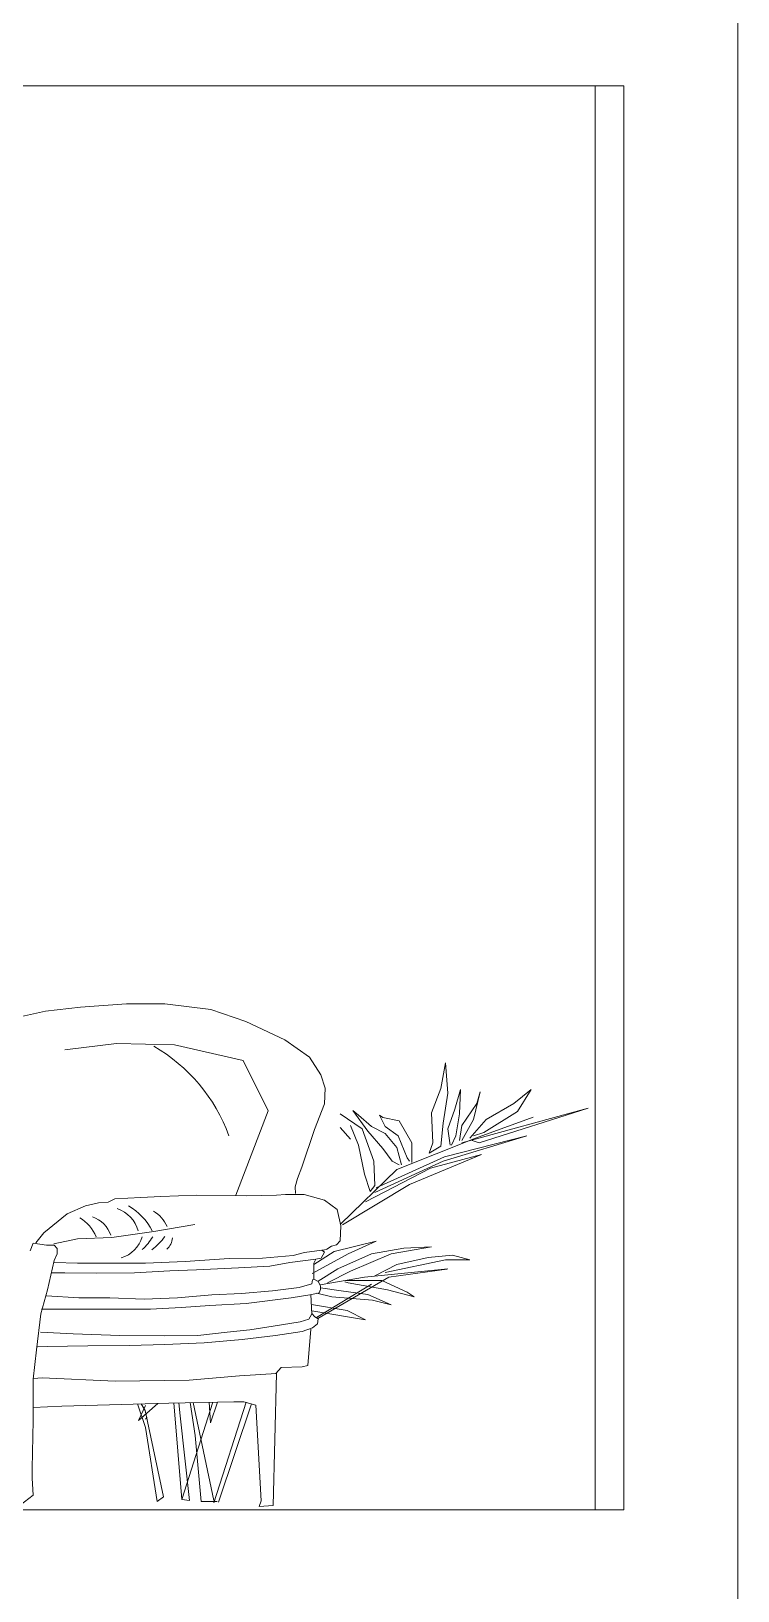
# Model space of a CAD drawing. Header units: metres. Extents: x -2 to 3328848, y -2 to 2725060.
# Drawn here: x 1663940.46 to 1663952.86, y 1363049.33 to 1363076.71 of the extents above; entities that cross this region are included whole.
import ezdxf

# ---------------------------------------------------------------- set-up
doc = ezdxf.new("R2010")
doc.units = ezdxf.units.M
doc.layers.get('0').update_dxf_attribs({"color": 253, "lineweight": 0})
for name, color, linetype, lineweight in [('8', 253, 'Continuous', 0), ('CAY', 253, 'Continuous', 0), ('CYAN', 253, 'Continuous', 0), ('DIENHOA', 253, 'Continuous', 0)]:
    doc.layers.add(name, color=color, linetype=linetype, lineweight=lineweight)

# ---------------------------------------------------------------- blocks, each defined once
blk = doc.blocks.new('A$C307418F7')
at = {"layer": '8', "elevation": -685.7}
for points in [[(2660.9, 588.8), (2718.5, 737.5), (2673.9, 826.7), (2553, 854.6), (2450.7, 856.4), (2359.5, 845.3)], [(2339.8, 502.7), (2381.8, 511.7), (2442.4, 514.2), (2516.3, 524.4), (2588.9, 537.1)]]:
    blk.add_lwpolyline(points, dxfattribs=at)
at = {"layer": '8'}
for centre, radius, start, end in [((2367.7, 592.6, -685.7), 298.7, 19.8205, 60.1677), ((2433.3, 510.7, -685.7), 57.5, 15.0875, 71.1411), ((2413.7, 473.4, -685.7), 112.8, 27.5822, 59.0954), ((2485.2, 509.4, -685.7), 59.7, 23.6591, 59.323), ((2352.4, 490.8, -685.7), 66.7, 21.7328, 60.0586), ((2392.3, 502.3, -685.7), 50.7, 18.0777, 71.9693), ((2442.5, 531, -685.7), 55.6, 287.1943, 343.738), ((2441.3, 555.5, -685.7), 83.3, 310.9466, 331.3006), ((2441.3, 585.3, -685.7), 117.3, 307.7042, 323.8184), ((2519.7, 515.7, -685.7), 29.8, 310.9529, 355.8794)]:
    blk.add_arc(centre, radius, start, end, dxfattribs=at)
at = {"layer": 'CYAN', "elevation": -685.7}
for points in [[(2277.6, 902.9), (2325.4, 914), (2386.9, 921.1), (2468, 926.7), (2535.7, 926.7), (2616.8, 916.7), (2678.9, 895.6), (2747.8, 863.4), (2791.1, 832.4), (2811.1, 801.3), (2818.9, 778), (2817.7, 750.3), (2800, 704.8), (2777.8, 638.2), (2770, 618.2), (2765.6, 603.8), (2766.7, 591.6)], [(2822, 493.4), (2829.7, 499), (2838.6, 501.2), (2845.3, 507.9), (2846.4, 534.5), (2839.7, 563.3), (2817.5, 580), (2782, 590), (2748.7, 590), (2733.1, 588.9), (2679.9, 587.7), (2591, 588.9), (2528.8, 586.6), (2493.3, 584.4), (2447.8, 582.2), (2435.6, 576.7), (2418.9, 575.5), (2395.6, 570), (2363.4, 555.6), (2322.3, 522.3), (2307.9, 504.5)], [(2297.9, 490.7), (2303.7, 504.2), (2326.8, 500.4), (2340.3, 500.4), (2346, 494.6), (2346, 485), (2340.3, 473.4), (2328.7, 421.5), (2317.2, 379.2), (2309.5, 315.7), (2303.7, 263.8), (2303.7, 190.7), (2301.8, 106), (2301.8, 88.9), (2303.7, 59.1), (2303.7, 59.1), (2273.1, 35.7)], [(2812.8, 491.5), (2817.8, 488.3), (2811.5, 477.6), (2802.6, 475.8), (2756.2, 469.6), (2721.4, 463.4), (2666.1, 460.7), (2592, 457.1), (2544.7, 455.3), (2482.3, 451.8), (2415.4, 450.9), (2359.1, 451.8), (2335.9, 451.8)], [(2341.3, 469.6), (2381.5, 468.7), (2435, 468.7), (2501.9, 468.7), (2571.5, 471.4), (2649.1, 476.7), (2708, 477.6), (2762.5, 482.1), (2782.1, 487.4), (2821.5, 493)], [(2799, 441.1), (2799, 468.7), (2802.6, 475.8)], [(2327, 410.8), (2384.1, 407.2), (2438.6, 407.2), (2499.2, 405.4), (2558.1, 407.2), (2618.8, 412.5), (2671.4, 415.2), (2725.9, 419.7), (2773.2, 425.9), (2795.5, 432.2), (2796.4, 439.3), (2799, 440.2), (2806.2, 436.6), (2810.6, 428.6), (2810.6, 422.3), (2808, 416.1), (2795.5, 413.4), (2758.9, 407.2), (2679.5, 397.4), (2615.2, 393.8), (2564.4, 390.2), (2510.8, 387.6), (2452.8, 387.6), (2396.6, 387.6), (2338.6, 387.6), (2318.1, 387.6)], [(2795.5, 378.7), (2793.7, 413.4)], [(2316.3, 346.6), (2374.3, 343.9), (2456.4, 341.2), (2534.9, 340.3), (2593.8, 341.2), (2645.6, 346.6), (2685.7, 351), (2726.8, 357.3), (2774.9, 365.3), (2790.1, 369.7), (2794.6, 377.8), (2795.5, 379.6), (2800.8, 374.2), (2806.2, 370.6), (2805.3, 361.7), (2796.4, 354.6), (2778.5, 348.3), (2731.2, 341.2), (2672.3, 334.1), (2605.4, 327.8), (2535.8, 325.2), (2473.4, 323.4), (2400.2, 322.5), (2327.9, 321.6), (2311, 320.7)], [(2731.7, 273.7), (2741, 284.2), (2778.5, 285.9), (2788.3, 287.7), (2793.7, 351.9)], [(2303.8, 264.8), (2319.1, 266.1), (2448.1, 260.3), (2579, 262.2), (2667.6, 269.9), (2733, 273.8), (2727.2, 41), (2702.2, 39.1), (2706.1, 48.7), (2696.4, 218), (2675.3, 223.7), (2657.9, 223.7), (2542.8, 221.2), (2354.1, 216.2), (2303.7, 213.9)]]:
    blk.add_lwpolyline(points, dxfattribs=at)
blk = doc.blocks.new('SOFAS RECEPCION')
at = {"xscale": 0.003283773561833294, "yscale": 0.003283773561833294, "zscale": 0.003283773561833294}
blk.add_blockref('A$C307418F7', (22.9208, 18.6749), dxfattribs=at)
blk = doc.blocks.new('Cay42_md')
at = {"layer": 'DIENHOA'}
for p, q in [((4139.4, 1868.5), (4159.7, 1980)), ((4159.7, 1980), (4169.8, 1848.3)), ((4098.9, 1762.2), (4139.4, 1868.5)), ((4169.8, 1848.3), (4149.5, 1716.6)), ((4200.2, 1777.4), (4225.5, 1863.5)), ((4225.5, 1863.5), (4220.5, 1757.1)), ((4311.7, 1853.3), (4281.3, 1731.8)), ((4296.5, 1802.7), (4311.7, 1853.3)), ((4458.7, 1802.7), (4534.7, 1863.5)), ((4534.7, 1863.5), (4473.9, 1767.2)), ((4169.8, 1691.3), (4200.2, 1777.4)), ((4230.6, 1706.5), (4296.5, 1802.7)), ((4230.6, 1630.5), (4783, 1782.4)), ((4783, 1782.4), (4306.6, 1630.5)), ((4337, 1731.8), (4458.7, 1802.7)), ((3698.5, 1757.1), (3794.8, 1691.3)), ((3779.6, 1620.3), (3744.1, 1706.5)), ((3779.6, 1752), (3754.3, 1772.3)), ((3754.3, 1772.3), (3820.1, 1681.1)), ((3835.3, 1701.4), (3779.6, 1752)), ((3886, 1741.9), (3870.8, 1752)), ((3870.8, 1752), (3896.2, 1701.4)), ((3957, 1726.7), (3886, 1741.9)), ((4012.7, 1630.5), (3957, 1726.7)), ((4103.9, 1630.5), (4098.9, 1762.2)), ((4149.5, 1716.6), (4139.4, 1615.3)), ((4220.5, 1757.1), (4205.3, 1660.9)), ((4220.5, 1640.6), (4230.6, 1706.5)), ((4281.3, 1731.8), (4230.6, 1640.6)), ((4266.1, 1650.7), (4337, 1731.8)), ((4290.7, 1650.5), (4543, 1742.2)), ((4473.9, 1767.2), (4326.9, 1676.1)), ((3744.1, 1646.1), (3698.5, 1696.8)), ((3794.8, 1691.3), (3845.5, 1549.4)), ((3820.1, 1681.1), (3886, 1605.2)), ((3896.2, 1671), (3835.3, 1701.4)), ((3896.2, 1701.4), (3951.9, 1660.9)), ((3946.8, 1610.2), (3896.2, 1671)), ((3946.7, 1513), (4290.7, 1650.5)), ((3951.9, 1660.9), (3992.4, 1564.6)), ((4514.4, 1660.9), (4149.5, 1549.4)), ((4154.6, 1569.7), (4514.4, 1660.9)), ((4179.9, 1620.3), (4169.8, 1691.3)), ((4205.3, 1660.9), (4185, 1620.3)), ((4306.6, 1630.5), (4276.2, 1640.6)), ((4326.9, 1676.1), (4281.3, 1660.9)), ((3804.9, 1493.7), (3779.6, 1620.3)), ((3886, 1605.2), (3926.6, 1549.4)), ((3967.1, 1534.2), (3946.8, 1610.2)), ((4002.6, 1448.1), (4316.8, 1579.8)), ((4012.7, 1544.4), (4012.7, 1630.5)), ((4088.7, 1584.9), (4103.9, 1630.5)), ((4139.4, 1615.3), (4088.7, 1584.9)), ((4316.8, 1579.8), (4093.8, 1519)), ((3699.9, 1274.5), (3946.7, 1513)), ((4093.8, 1519), (3810, 1372.2)), ((3845.5, 1549.4), (3850.5, 1443.1)), ((4149.5, 1549.4), (3850.5, 1412.7)), ((3855.6, 1432.9), (4154.6, 1569.7)), ((3926.6, 1549.4), (3957, 1534.2)), ((3992.4, 1564.6), (4002.6, 1549.4)), ((3708.7, 1270.9), (4002.6, 1448.1)), ((3830.3, 1417.7), (3804.9, 1493.7)), ((3850.5, 1443.1), (3830.3, 1417.7)), ((3673.2, 1154.4), (3855.6, 1199.9)), ((3855.6, 1199.9), (3734, 1144.2)), ((3835.3, 1144.2), (3977.2, 1169.6)), ((4098.9, 1174.6), (3921.5, 1144.2)), ((3977.2, 1169.6), (4098.9, 1174.6)), ((3734, 1144.2), (3576.9, 1058.1)), ((3584.1, 1098.3), (3673.2, 1154.4)), ((3688.4, 1078.4), (3835.3, 1144.2)), ((3921.5, 1144.2), (3744.1, 1068.3)), ((3850.5, 1048), (3946.8, 1098.6)), ((4159.7, 1118.9), (3896.2, 1063.2)), ((3946.8, 1098.6), (4083.7, 1129)), ((4083.7, 1129), (4190.1, 1139.2)), ((4266.1, 1118.9), (4159.7, 1118.9)), ((4190.1, 1139.2), (4266.1, 1118.9)), ((3601.8, 861.1), (3912.3, 1043.1)), ((3602.2, 1024.5), (3688.4, 1078.4)), ((3610.8, 1009), (3804.9, 1042.9)), ((3744.1, 1068.3), (3642.8, 1017.6)), ((3723.9, 1027.7), (3881, 1027.7)), ((3804.9, 1042.9), (4169.8, 1078.4)), ((3881, 1027.7), (3992.4, 977.1)), ((3912.3, 1043.1), (4164.6, 1077.4)), ((3595, 866.2), (3835.3, 1012.5)), ((3596.7, 972.3), (3663, 956.8)), ((3703.6, 982.2), (3612.9, 995.6)), ((3663, 956.8), (3840.4, 941.6)), ((3820.1, 967), (3703.6, 982.2)), ((3734, 1017.6), (3718.8, 1022.7)), ((3906.3, 987.2), (3734, 1017.6)), ((3921.5, 921.4), (3820.1, 967)), ((4022.8, 956.8), (3906.3, 987.2)), ((3992.4, 977.1), (4022.8, 956.8)), ((3573.2, 922.7), (3728.9, 896)), ((3810, 855.5), (3574.6, 894.7)), ((3728.9, 896), (3810, 855.5)), ((3840.4, 941.6), (3921.5, 921.4)), ((2847.2, 384.5), (2812.7, 487.7)), ((2816.8, 414.9), (2900.8, 490.1)), ((2847.2, 480.7), (2816.8, 414.9)), ((2846, 458.6), (2829, 488.2)), ((3006.5, 68.9), (2971.2, 491.8)), ((2999.2, 435.1), (2993.5, 492.3)), ((3006.5, 68.9), (3141.9, 495.6)), ((3042.8, 493.4), (3065.1, 349)), ((3146.2, 65.4), (3056.6, 493.7)), ((3125.9, 495.9), (3131, 404.7)), ((3131, 404.7), (3162.7, 496.1)), ((3146.2, 55.3), (3287, 495.1)), ((3167, 57.4), (3310.8, 488.6)), ((2926.2, 80.4), (2846, 458.6)), ((2854.3, 428.5), (2847.2, 420.4)), ((3039.7, 65.4), (2999.2, 435.1)), ((2897.8, 60.3), (2847.2, 384.5)), ((3065.1, 349), (3090.4, 60.3)), ((2926.2, 80.4), (2897.8, 60.3)), ((3006.5, 68.9), (3039.7, 65.4)), ((3090.4, 60.3), (3161.4, 60.3))]:
    blk.add_line(p, q, dxfattribs=at)
at = {"xscale": 754.5911430642498, "yscale": 754.5911430642498, "zscale": 754.5911430642498}
blk.add_blockref('SOFAS RECEPCION', (-20647.4, -14149.6, 1699.1), dxfattribs=at)

msp = doc.modelspace()

# ---------------------------------------------------------------- linework, layer by layer
for p, q in [((1663952.859, 1363185.749), (1663952.859, 1363018.749)), ((1663950.859, 1363075.749), (1663769.366, 1363075.749)), ((1663950.359, 1363075.749), (1663950.359, 1363050.749)), ((1663950.859, 1363075.749), (1663950.859, 1363050.749)), ((1663950.859, 1363050.749), (1663769.366, 1363050.749))]:
    msp.add_line(p, q)

# ---------------------------------------------------------------- block references
at = {"layer": 'CAY', "xscale": 0.004011825644057581, "yscale": 0.004011825644057581, "zscale": 0.004011825644057581}
msp.add_blockref('Cay42_md', (1663931.044, 1363050.653), dxfattribs=at)

doc.saveas('drawing.dxf')
